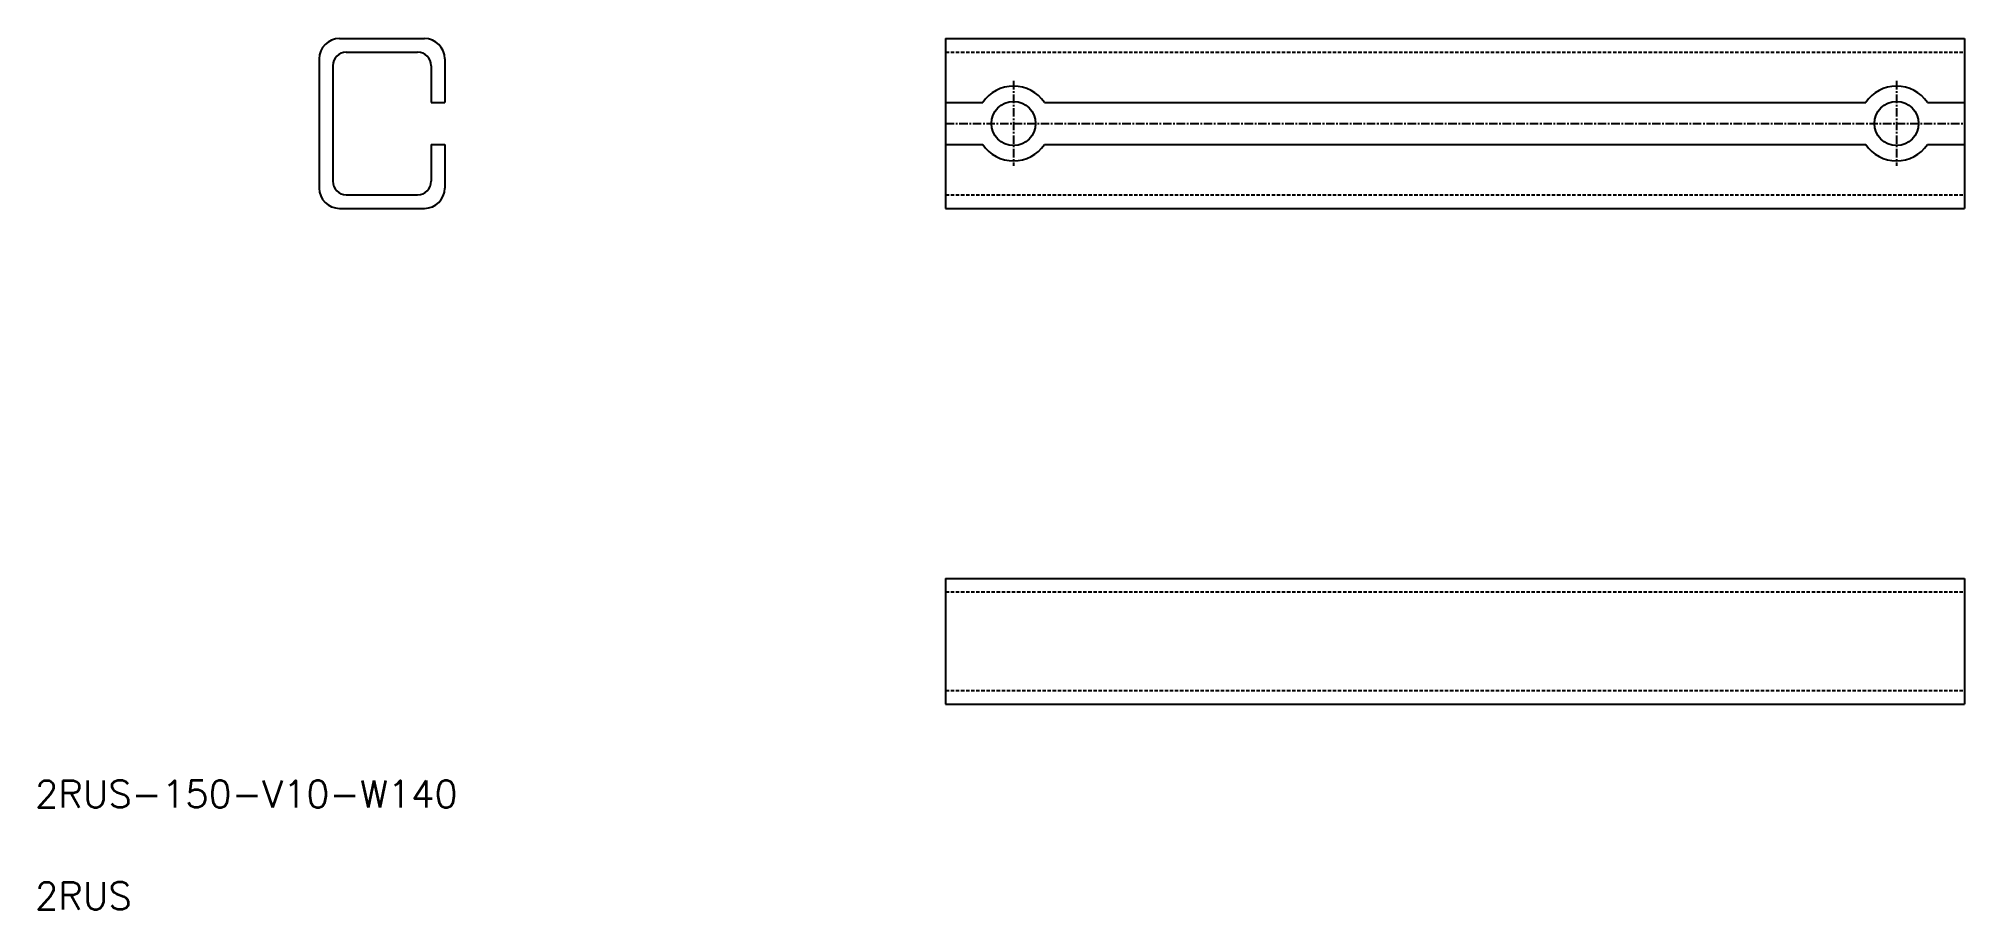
# Model space of a CAD drawing. Extents: x 11 to 294, y 10 to 138.
import ezdxf

# ---------------------------------------------------------------- set-up
doc = ezdxf.new("R2010")
doc.units = 0
doc.linetypes.add('CENTER', pattern=[2, 1.25, -0.25, 0.25, -0.25])
doc.linetypes.add('DASHED', pattern=[0.75, 0.5, -0.25])
doc.layers.get('0').update_dxf_attribs({"linetype": 'CONTINUOUS'})
doc.layers.add('CENTER', color=1, linetype='CENTER')
doc.styles.get("Standard").update_dxf_attribs({"font": 'txt', "bigfont": 'BIGFONT'})

msp = doc.modelspace()

# ---------------------------------------------------------------- linework, layer by layer
at = {"color": 7, "linetype": 'CONTINUOUS'}
for p, q in [((54.83, 138.19), (67.33, 138.19)), ((55.83, 136.19), (66.33, 136.19)), ((144.07, 138.19), (294.07, 138.19)), ((144.07, 138.19), (144.07, 113.19)), ((294.07, 138.19), (294.07, 113.19)), ((51.83, 135.19), (51.83, 116.19)), ((53.83, 134.19), (53.83, 117.19)), ((68.33, 134.19), (68.33, 128.79)), ((70.33, 135.19), (70.33, 128.79)), ((68.33, 128.79), (70.33, 128.79)), ((144.07, 128.79), (149.52, 128.79)), ((158.61, 128.79), (279.52, 128.79)), ((288.61, 128.79), (294.07, 128.79)), ((68.33, 122.59), (70.33, 122.59)), ((68.33, 122.59), (68.33, 117.19)), ((70.33, 122.59), (70.33, 116.19)), ((144.07, 122.59), (149.52, 122.59)), ((158.61, 122.59), (279.52, 122.59)), ((288.61, 122.59), (294.07, 122.59)), ((55.83, 115.19), (66.33, 115.19)), ((54.83, 113.19), (67.33, 113.19)), ((144.07, 113.19), (294.07, 113.19)), ((144.07, 58.73), (294.07, 58.73)), ((144.07, 58.73), (144.07, 40.23)), ((294.07, 58.73), (294.07, 40.23)), ((144.07, 40.23), (294.07, 40.23))]:
    msp.add_line(p, q, dxfattribs=at)
at = {"color": 3, "linetype": 'DASHED'}
for p, q in [((144.07, 136.19), (294.07, 136.19)), ((144.07, 115.19), (294.07, 115.19)), ((144.07, 56.73), (294.07, 56.73)), ((144.07, 42.23), (294.07, 42.23))]:
    msp.add_line(p, q, dxfattribs=at)
at = {"color": 7, "linetype": 'CONTINUOUS'}
for centre in [(154.07, 125.69), (284.07, 125.69)]:
    msp.add_circle(centre, 3.25, dxfattribs=at)
for centre, radius, start, end in [((54.83, 135.19), 3, 90, 180), ((55.83, 134.19), 2, 90, 180), ((66.33, 134.19), 2, 0, 90), ((67.33, 135.19), 3, 0, 90), ((154.07, 125.69), 5.5, 34.3077, 145.6923), ((284.07, 125.69), 5.5, 34.3077, 145.6923), ((154.07, 125.69), 5.5, 214.3077, 325.6923), ((284.07, 125.69), 5.5, 214.3077, 325.6923), ((55.83, 117.19), 2, 180, 270), ((66.33, 117.19), 2, 270, 0), ((54.83, 116.19), 3, 180, 270), ((67.33, 116.19), 3, 270, 0)]:
    msp.add_arc(centre, radius, start, end, dxfattribs=at)
at = {"layer": 'CENTER', "color": 1, "linetype": 'CENTER'}
for p, q in [((154.07, 131.94), (154.07, 119.44)), ((284.07, 131.94), (284.07, 119.44)), ((144.07, 125.69), (294.07, 125.69))]:
    msp.add_line(p, q, dxfattribs=at)

# ---------------------------------------------------------------- texts
at = {"color": 7, "linetype": 'CONTINUOUS'}
for s, p in [('2RUS-150-V10-W140', (10, 25)), ('2RUS', (10, 10))]:
    msp.add_text(s, height=4, dxfattribs=at).set_placement(p)

doc.saveas('drawing.dxf')
